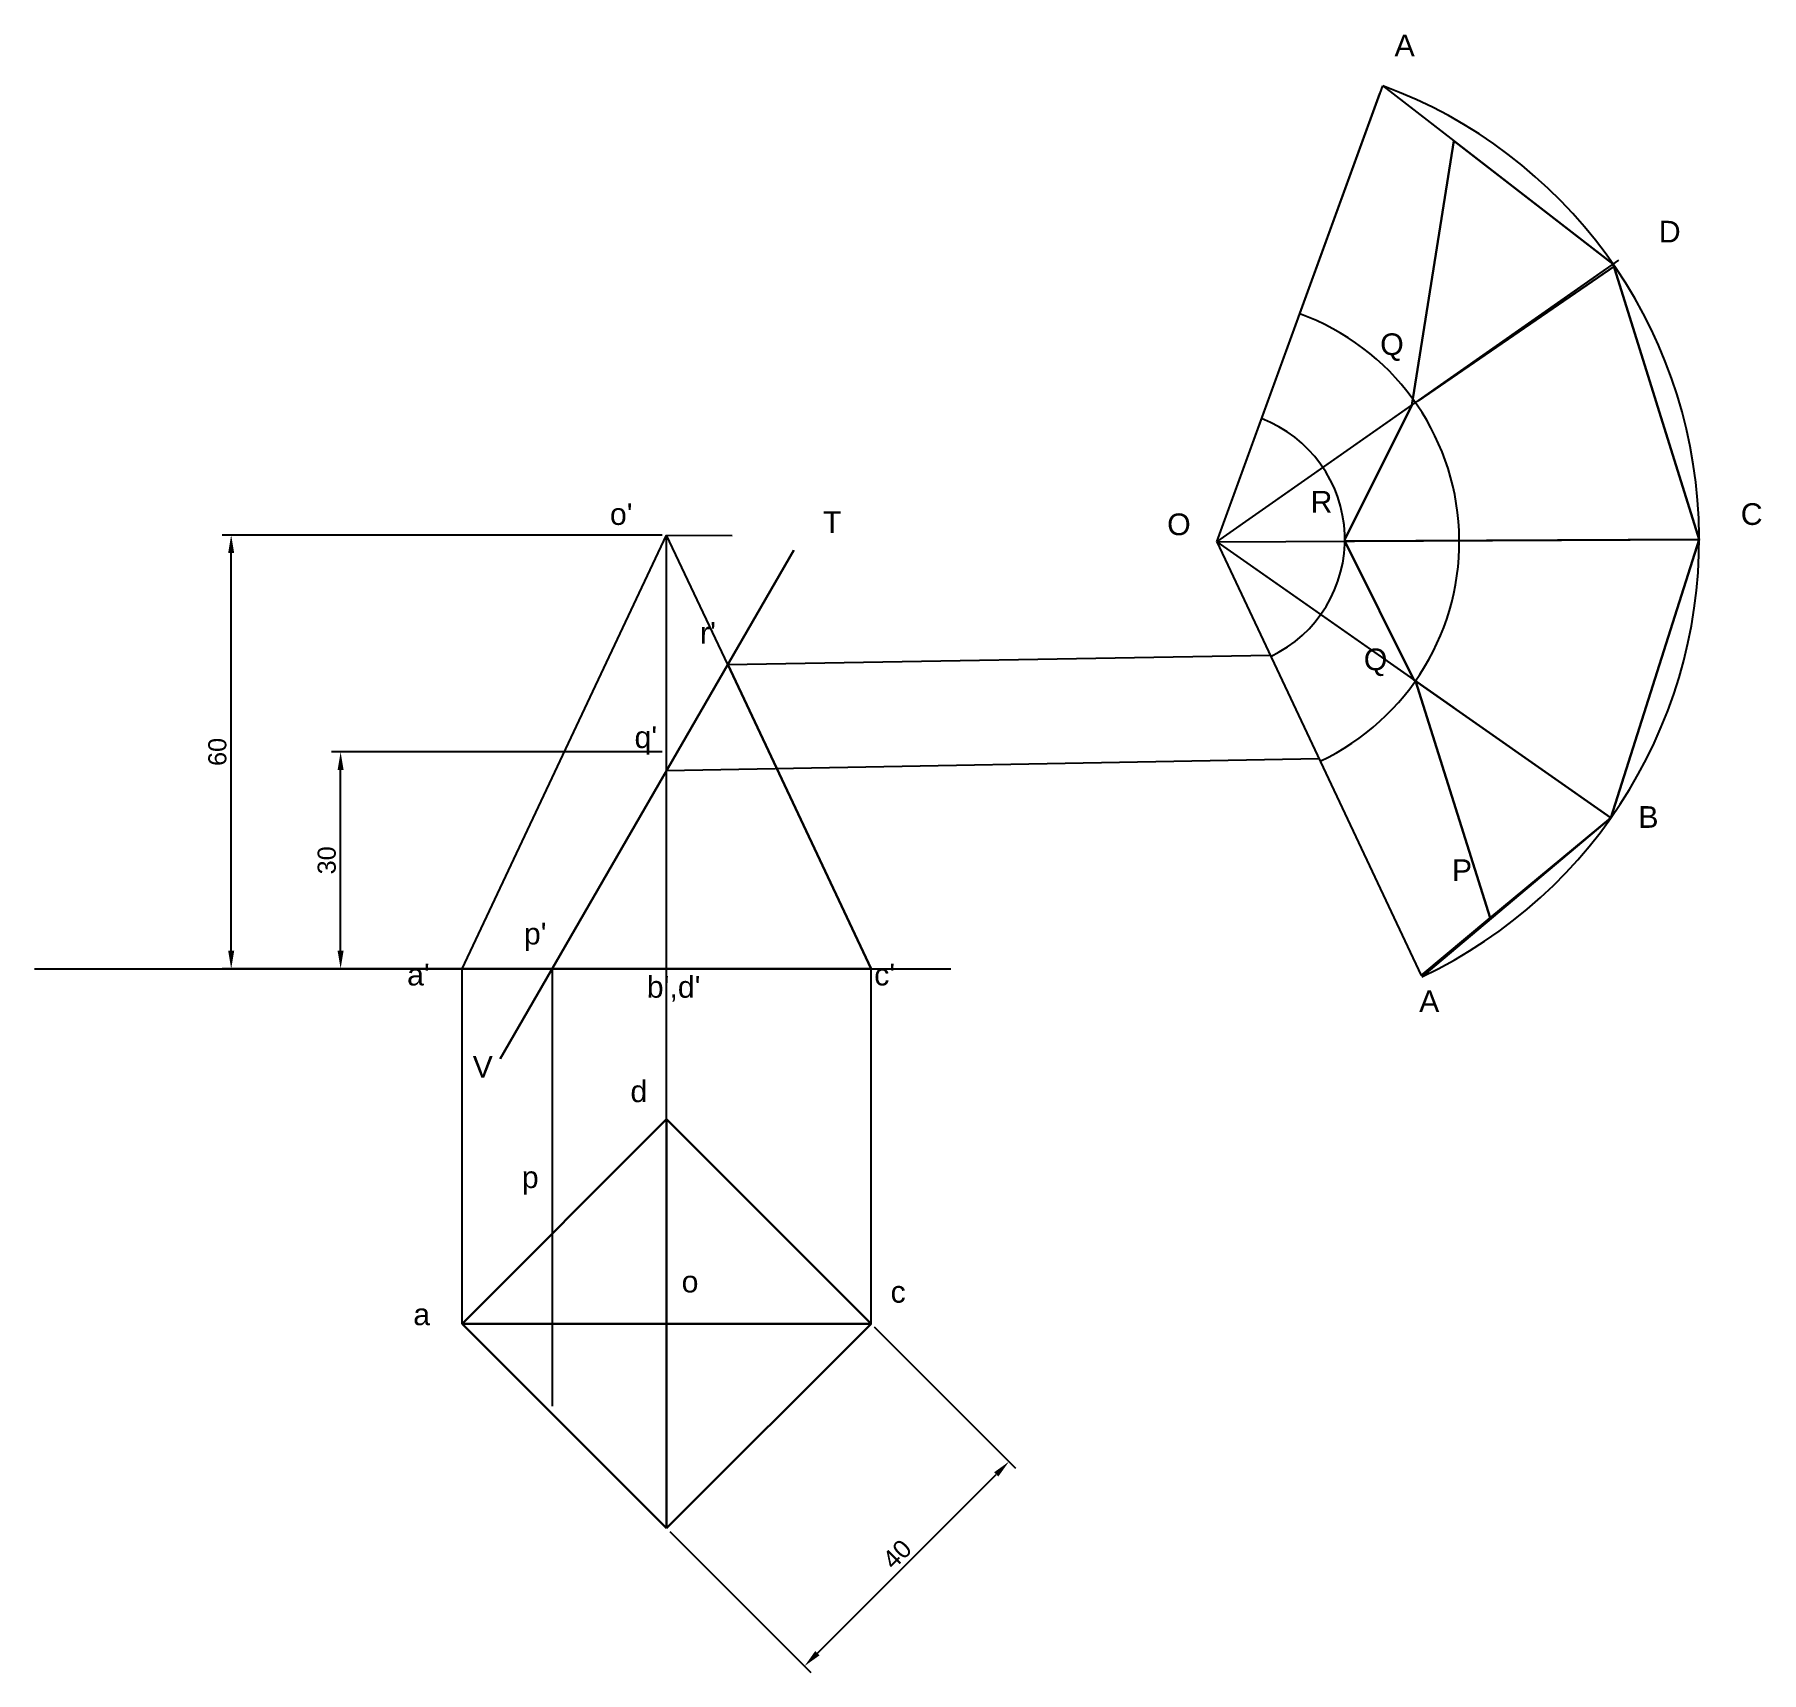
# Model space of a CAD drawing. Header units: millimetres. Extents: x 48 to 287, y 8 to 235.
import ezdxf

# ---------------------------------------------------------------- set-up
doc = ezdxf.new("R2010")
doc.units = ezdxf.units.MM
doc.styles.get("Standard").update_dxf_attribs({"font": 'arial.ttf'})
doc.dimstyles.new('ISO-25', dxfattribs={"dimtxt": 2.5, "dimasz": 2.5, "dimexe": 1.25, "dimexo": 0.625, "dimtad": 1, "dimtxsty": 'Standard', "dimcen": 2.5, "dimadec": 0, "dimazin": 0, "dimtfac": 1, "dimtmove": 0, "dimatfit": 3, "dimfxl": 1, "dimarcsym": 0})

# ---------------------------------------------------------------- blocks, each defined once
blk = doc.blocks.new('*D1')
at = {"color": 0, "lineweight": -2, "transparency": 16777216}
for p, q in [((164.42, 55.86), (183.95, 36.33)), ((156.55, 10.7), (181.29, 35.45)), ((136.14, 27.57), (155.66, 8.05))]:
    blk.add_line(p, q, dxfattribs=at)
at = {"color": 0, "transparency": 16777216}
for points in [[(181, 35.74), (181.59, 35.16), (183.06, 37.22)], [(156.25, 11), (156.84, 10.41), (154.78, 8.93)]]:
    blk.add_solid(points, dxfattribs=at)
at = {"layer": 'Defpoints', "color": 0, "transparency": 16777216}
for p in [(163.98, 56.3), (183.06, 37.22), (135.7, 28.01)]:
    blk.add_point(p, dxfattribs=at)
at = {"color": 0, "transparency": 16777216, "insert": (167.58, 24.42), "char_height": 2.5, "attachment_point": 5, "rotation": 45}
blk.add_mtext('40', dxfattribs=at)
blk = doc.blocks.new('*D2')
at = {"color": 0, "lineweight": -2, "transparency": 16777216}
for p, q in [((135.07, 165.41), (74.21, 165.41)), ((75.46, 107.91), (75.46, 162.91)), ((135.07, 105.41), (74.21, 105.41))]:
    blk.add_line(p, q, dxfattribs=at)
at = {"color": 0, "transparency": 16777216}
for points in [[(75.04, 162.91), (75.88, 162.91), (75.46, 165.41)], [(75.04, 107.91), (75.88, 107.91), (75.46, 105.41)]]:
    blk.add_solid(points, dxfattribs=at)
at = {"layer": 'Defpoints', "color": 0, "transparency": 16777216}
for p in [(75.46, 165.41), (135.7, 165.41), (135.7, 105.41)]:
    blk.add_point(p, dxfattribs=at)
at = {"color": 0, "transparency": 16777216, "insert": (73.56, 135.41), "char_height": 2.5, "attachment_point": 5, "rotation": 90}
blk.add_mtext('60', dxfattribs=at)
blk = doc.blocks.new('*D6')
at = {"color": 0, "lineweight": -2, "transparency": 16777216}
for p, q in [((135.07, 135.41), (89.35, 135.41)), ((90.6, 107.91), (90.6, 132.91)), ((135.07, 105.41), (89.35, 105.41))]:
    blk.add_line(p, q, dxfattribs=at)
at = {"color": 0, "transparency": 16777216}
for points in [[(90.18, 132.91), (91.01, 132.91), (90.6, 135.41)], [(90.18, 107.91), (91.01, 107.91), (90.6, 105.41)]]:
    blk.add_solid(points, dxfattribs=at)
at = {"layer": 'Defpoints', "color": 0, "transparency": 16777216}
for p in [(90.6, 135.41), (135.7, 135.41), (135.7, 105.41)]:
    blk.add_point(p, dxfattribs=at)
at = {"color": 0, "transparency": 16777216, "insert": (88.69, 120.41), "char_height": 2.5, "attachment_point": 5, "rotation": 90}
blk.add_mtext('30', dxfattribs=at)

msp = doc.modelspace()

# ---------------------------------------------------------------- linework, layer by layer
for p, q in [((211.797, 164.49), (234.76, 227.58)), ((234.76, 227.58), (266.641, 202.892)), ((234.76, 227.58), (244.595, 219.964)), ((211.797, 164.49), (234.36, 226.484)), ((211.797, 164.49), (267.411, 203.432)), ((211.797, 164.49), (265.768, 202.281)), ((266.641, 202.892), (278.542, 164.806)), ((238.782, 183.386), (238.782, 183.386)), ((107.413, 105.413), (135.697, 165.413)), ((135.697, 105.413), (135.697, 165.413)), ((135.697, 165.413), (144.756, 165.34)), ((144.147, 147.488), (135.697, 165.413)), ((211.797, 164.49), (278.542, 164.806)), ((211.797, 164.49), (240.081, 104.49)), ((211.797, 164.49), (244.537, 141.565)), ((211.797, 164.49), (266.345, 126.295)), ((266.345, 126.295), (278.542, 164.806)), ((144.147, 147.488), (219.194, 148.798)), ((219.194, 148.798), (219.194, 148.798)), ((135.697, 132.853), (225.939, 134.49)), ((240.081, 104.49), (266.345, 126.295)), ((266.345, 126.295), (240.172, 104.298)), ((249.652, 112.437), (266.345, 126.295)), ((240.081, 104.49), (249.652, 112.437)), ((249.652, 112.437), (249.652, 112.437)), ((48.256, 105.413), (175.026, 105.413)), ((107.413, 56.299), (107.413, 105.413)), ((119.854, 105.413), (119.854, 44.903)), ((135.697, 84.583), (135.697, 105.413)), ((163.981, 56.299), (163.981, 105.413))]:
    msp.add_line(p, q)
at = {"lineweight": 30}
for p, q in [((238.782, 183.386), (244.595, 219.964)), ((244.595, 219.964), (266.641, 202.892)), ((239.604, 183.961), (266.83, 202.617)), ((266.641, 202.892), (278.542, 164.806)), ((229.53, 164.806), (238.782, 183.386)), ((229.528, 164.574), (278.542, 164.806)), ((229.528, 164.574), (239.071, 145.393)), ((278.542, 164.806), (266.345, 126.295)), ((239.071, 145.393), (266.345, 126.295)), ((239.293, 145.237), (249.652, 112.437))]:
    msp.add_line(p, q, dxfattribs=at)
at = {"linetype": 'ByBlock', "lineweight": 30}
for p, q in [((112.655, 92.943), (153.281, 163.31)), ((163.981, 105.413), (144.147, 147.488)), ((119.854, 105.413), (163.981, 105.413)), ((107.413, 56.299), (135.697, 84.583)), ((135.697, 84.583), (163.981, 56.299)), ((135.697, 84.583), (135.697, 28.014)), ((135.697, 28.014), (107.413, 56.299)), ((107.413, 56.299), (163.981, 56.299)), ((163.981, 56.299), (135.697, 28.014))]:
    msp.add_line(p, q, dxfattribs=at)
for centre, radius, end in [((211.648, 164.806), 66.894, 69.78803), ((211.797, 164.49), 33.567, 70), ((211.648, 164.806), 17.882, 69.20702)]:
    msp.add_arc(centre, radius, 295.2394, end)

# ---------------------------------------------------------------- texts
for s, p in [('A', (236.399, 231.664)), ('D', (272.958, 205.895)), ('Q', (234.416, 190.321)), ("o'", (127.856, 166.817)), ('R', (224.78, 168.516)), ('C', (284.294, 166.817)), ('T', (157.33, 165.685)), ('O', (204.942, 165.401)), ("r'", (140.326, 150.393)), ('Q', (232.148, 146.712)), ("q'", (131.257, 135.951)), ('B', (270.124, 124.907)), ('P', (244.335, 117.545)), ("p'", (115.953, 108.766)), ("a'", (99.799, 103.103)), ("c'", (164.415, 103.103)), ("b',d'", (132.957, 101.404)), ('A', (239.8, 99.422)), ('V', (108.868, 90.36)), ('d', (130.69, 86.962)), ('p', (115.67, 75.069)), ('o', (137.775, 60.627)), ('c', (166.682, 59.211)), ('a', (100.65, 56.096))]:
    msp.add_text(s, height=3).set_placement(p)

# ---------------------------------------------------------------- dimensions: what is measured, and where the dimension line sits
for base, p2, picture, middle in [((75.461, 165.413), (135.697, 165.413), '*D2', (73.559, 135.413)), ((90.597, 135.413), (135.697, 135.413), '*D6', (88.695, 120.413))]:
    dim = msp.add_linear_dim(base=base, p1=(135.697, 105.413), p2=p2, angle=90, dimstyle='ISO-25')
    dim.commit()
    dim.dimension.update_dxf_attribs({"geometry": picture, "text_midpoint": middle})
dim = msp.add_aligned_dim(p1=(135.697, 28.014), p2=(163.981, 56.299), distance=-26.984, dimstyle='ISO-25')
dim.commit()
dim.dimension.update_dxf_attribs({"geometry": '*D1', "text_midpoint": (167.575, 24.42)})

doc.saveas('drawing.dxf')
